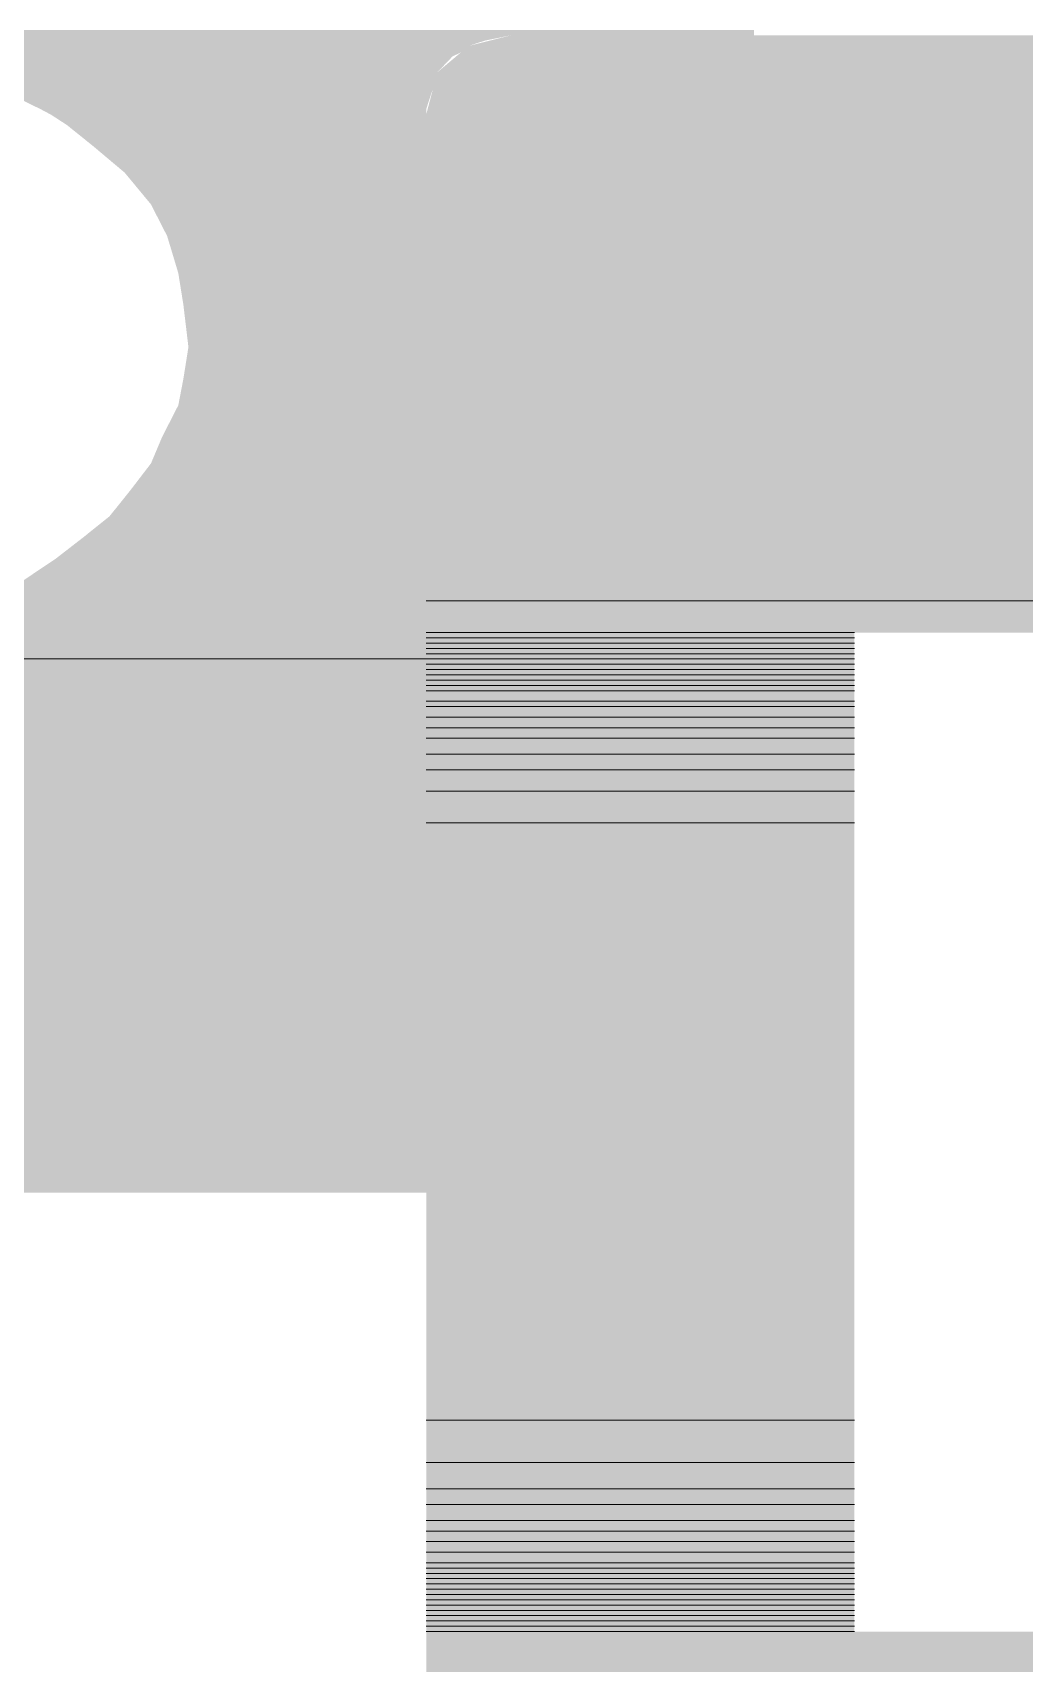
# Model space of a CAD drawing. Header units: inches. Extents: x 0.9 to 46, y 0.8 to 32.4.
# Drawn here: x 42.752 to 43.064, y 24.523 to 25.037 of the extents above; entities that cross this region are included whole.
import ezdxf

# ---------------------------------------------------------------- set-up
doc = ezdxf.new("R2010")
doc.units = ezdxf.units.IN
doc.header["$MEASUREMENT"] = 0
doc.layers.add('PDF_Geometry', color=7, linetype='Continuous')
doc.layers.add('PDF_Solid Fills', color=7, linetype='Continuous')

msp = doc.modelspace()

# ---------------------------------------------------------------- linework, layer by layer
at = {"layer": 'PDF_Geometry', "lineweight": 20}
for points in [[(42.87584, 24.85789), (43.3425, 24.85789)], [(42.87584, 24.85789), (43.34422, 24.85789), (43.34262, 24.85789)], [(42.87584, 24.85789), (43.15417, 24.85789)], [(42.87584, 24.85789), (43.15597, 24.85789), (43.15406, 24.85789)], [(42.87584, 24.85789), (43.14417, 24.85789)], [(42.87584, 24.85789), (43.15406, 24.85789), (43.14417, 24.85789)], [(42.87584, 24.84788), (43.01084, 24.84788)], [(42.87584, 24.84788), (43.01084, 24.84788)], [(42.87584, 24.84788), (43.01084, 24.84788)], [(42.87584, 24.84788), (43.01084, 24.84788)], [(42.87584, 24.84788), (43.01084, 24.84788)], [(42.87584, 24.84788), (43.01084, 24.84788)], [(42.87584, 24.84788), (43.01084, 24.84788)], [(42.87584, 24.84788), (43.01084, 24.84788)], [(42.87584, 24.84788), (43.01084, 24.84788)], [(42.87584, 24.84788), (43.01084, 24.84788)], [(42.87584, 24.84788), (43.01084, 24.84788)], [(42.87584, 24.84788), (43.01084, 24.84788)], [(42.87584, 24.84788), (43.01084, 24.84788)], [(42.87584, 24.84788), (43.01084, 24.84788)], [(42.87584, 24.84788), (43.01084, 24.84788)], [(42.87584, 24.84788), (43.01084, 24.84788)], [(42.87584, 24.84788), (43.01084, 24.84788)], [(42.87584, 24.84788), (43.01084, 24.84788)], [(42.87584, 24.84788), (43.01084, 24.84788)], [(42.87584, 24.84788), (43.01084, 24.84788)], [(42.87584, 24.84788), (43.01084, 24.84788)], [(42.87584, 24.84788), (43.01084, 24.84788)], [(42.87584, 24.84788), (43.01084, 24.84788)], [(42.87584, 24.84788), (43.01084, 24.84788)], [(42.87584, 24.84622), (43.01084, 24.84622)], [(42.87584, 24.84622), (43.01084, 24.84622)], [(42.87584, 24.84622), (43.01084, 24.84622)], [(42.87584, 24.84622), (43.01084, 24.84622)], [(42.87584, 24.84622), (43.01084, 24.84622)], [(42.87584, 24.84622), (43.01084, 24.84622)], [(42.87584, 24.84622), (43.01084, 24.84622)], [(42.87584, 24.84622), (43.01084, 24.84622)], [(42.87584, 24.84622), (43.01084, 24.84622)], [(42.87584, 24.84622), (43.01084, 24.84622)], [(42.87584, 24.84622), (43.01084, 24.84622)], [(42.87584, 24.84622), (43.01084, 24.84622)], [(42.87584, 24.84622), (43.01084, 24.84622)], [(42.87584, 24.84622), (43.01084, 24.84622)], [(42.87584, 24.84622), (43.01084, 24.84622)], [(42.87584, 24.84622), (43.01084, 24.84622)], [(42.87584, 24.84622), (43.01084, 24.84622)], [(42.87584, 24.84622), (43.01084, 24.84622)], [(42.87584, 24.84622), (43.01084, 24.84622)], [(42.87584, 24.84622), (43.01084, 24.84622)], [(42.87584, 24.84622), (43.01084, 24.84622)], [(42.87584, 24.84622), (43.01084, 24.84622)], [(42.87584, 24.84622), (43.01084, 24.84622)], [(42.87584, 24.84622), (43.01084, 24.84622)], [(42.87584, 24.84456), (43.01084, 24.84456)], [(42.87584, 24.84456), (43.01084, 24.84456)], [(42.87584, 24.84456), (43.01084, 24.84456)], [(42.87584, 24.84456), (43.01084, 24.84456)], [(42.87584, 24.84456), (43.01084, 24.84456)], [(42.87584, 24.84456), (43.01084, 24.84456)], [(42.87584, 24.84456), (43.01084, 24.84456)], [(42.87584, 24.84456), (43.01084, 24.84456)], [(42.87584, 24.84456), (43.01084, 24.84456)], [(42.87584, 24.84456), (43.01084, 24.84456)], [(42.87584, 24.84456), (43.01084, 24.84456)], [(42.87584, 24.84456), (43.01084, 24.84456)], [(42.87584, 24.84456), (43.01084, 24.84456)], [(42.87584, 24.84456), (43.01084, 24.84456)], [(42.87584, 24.84287), (43.01084, 24.84287)], [(42.87584, 24.84287), (43.01084, 24.84287)], [(42.87584, 24.84287), (43.01084, 24.84287)], [(42.87584, 24.84287), (43.01084, 24.84287)], [(42.87584, 24.84287), (43.01084, 24.84287)], [(42.87584, 24.84287), (43.01084, 24.84287)], [(42.87584, 24.84287), (43.01084, 24.84287)], [(42.87584, 24.84287), (43.01084, 24.84287)], [(42.87584, 24.84287), (43.01084, 24.84287)], [(42.87584, 24.84287), (43.01084, 24.84287)], [(42.87584, 24.84287), (43.01084, 24.84287)], [(42.87584, 24.84287), (43.01084, 24.84287)], [(42.66431, 24.83955), (42.6541, 24.83955), (42.87584, 24.83955)], [(42.6742, 24.83955), (42.66431, 24.83955), (42.87584, 24.83955)], [(42.66431, 24.83955), (42.87597, 24.83955)], [(42.6742, 24.83955), (42.87586, 24.83955)], [(42.87584, 24.84121), (43.01084, 24.84121)], [(42.87584, 24.84121), (43.01084, 24.84121)], [(42.87584, 24.84121), (43.01084, 24.84121)], [(42.87584, 24.84121), (43.01084, 24.84121)], [(42.87584, 24.84121), (43.01084, 24.84121)], [(42.87584, 24.84121), (43.01084, 24.84121)], [(42.87584, 24.84121), (43.01084, 24.84121)], [(42.87584, 24.84121), (43.01084, 24.84121)], [(42.87584, 24.83955), (43.01084, 24.83955)], [(42.87584, 24.83955), (43.01084, 24.83955)], [(42.87584, 24.83789), (43.01084, 24.83789)], [(42.87584, 24.83789), (43.01084, 24.83789)], [(42.87584, 24.83789), (43.01084, 24.83789)], [(42.87584, 24.83789), (43.01084, 24.83789)], [(42.87584, 24.8362), (43.01084, 24.8362)], [(42.87584, 24.8362), (43.01084, 24.8362)], [(42.87584, 24.83454), (43.01084, 24.83454)], [(42.87584, 24.83454), (43.01084, 24.83454)], [(42.87584, 24.83288), (43.01084, 24.83288)], [(42.87584, 24.83288), (43.01084, 24.83288)], [(42.87584, 24.83122), (43.01084, 24.83122)], [(42.87584, 24.83122), (43.01084, 24.83122)], [(42.87584, 24.82953), (43.01084, 24.82953)], [(42.87584, 24.82953), (43.01084, 24.82953)], [(42.87584, 24.82621), (43.01084, 24.82621)], [(42.87584, 24.82621), (43.01084, 24.82621)], [(42.87584, 24.82455), (43.01084, 24.82455)], [(42.87584, 24.82455), (43.01084, 24.82455)], [(42.87584, 24.8212), (43.01084, 24.8212)], [(42.87584, 24.8212), (43.01084, 24.8212)], [(42.87584, 24.81788), (43.01084, 24.81788)], [(42.87584, 24.81788), (43.01084, 24.81788)], [(42.87584, 24.81453), (43.01084, 24.81453)], [(42.87584, 24.81453), (43.01084, 24.81453)], [(42.87584, 24.80956), (43.01084, 24.80956)], [(42.87584, 24.80956), (43.01084, 24.80956)], [(42.87584, 24.80455), (43.01084, 24.80455)], [(42.87584, 24.80455), (43.01084, 24.80455)], [(42.87584, 24.79788), (43.01084, 24.79788)], [(42.87584, 24.79788), (43.01084, 24.79788)], [(42.87584, 24.78789), (43.01084, 24.78789)], [(42.87584, 24.78789), (43.01084, 24.78789)], [(42.87584, 24.59955), (43.01084, 24.59955)], [(42.87584, 24.59955), (43.01084, 24.59955)], [(42.87584, 24.58622), (43.01084, 24.58622)], [(42.87584, 24.58622), (43.01084, 24.58622)], [(42.87584, 24.57789), (43.01084, 24.57789)], [(42.87584, 24.57789), (43.01084, 24.57789)], [(42.87584, 24.57288), (43.01084, 24.57288)], [(42.87584, 24.57288), (43.01084, 24.57288)], [(42.87584, 24.56787), (43.01084, 24.56787)], [(42.87584, 24.56787), (43.01084, 24.56787)], [(42.87584, 24.56455), (43.01084, 24.56455)], [(42.87584, 24.56455), (43.01084, 24.56455)], [(42.87584, 24.56123), (43.01084, 24.56123)], [(42.87584, 24.56123), (43.01084, 24.56123)], [(42.87584, 24.55788), (43.01084, 24.55788)], [(42.87584, 24.55788), (43.01084, 24.55788)], [(42.87584, 24.55457), (43.01084, 24.55457)], [(42.87584, 24.55457), (43.01084, 24.55457)], [(42.87584, 24.55288), (43.01084, 24.55288)], [(42.87584, 24.55288), (43.01084, 24.55288)], [(42.87584, 24.55122), (43.01084, 24.55122)], [(42.87584, 24.55122), (43.01084, 24.55122)], [(42.87584, 24.54956), (43.01084, 24.54956)], [(42.87584, 24.54956), (43.01084, 24.54956)], [(42.87584, 24.5479), (43.01084, 24.5479)], [(42.87584, 24.5479), (43.01084, 24.5479)], [(42.87584, 24.54621), (43.01084, 24.54621)], [(42.87584, 24.54621), (43.01084, 24.54621)], [(42.87584, 24.54455), (43.01084, 24.54455)], [(42.87584, 24.54455), (43.01084, 24.54455)], [(42.87584, 24.54289), (43.01084, 24.54289)], [(42.87584, 24.54289), (43.01084, 24.54289)], [(42.87584, 24.54289), (43.01084, 24.54289)], [(42.87584, 24.54289), (43.01084, 24.54289)], [(42.87584, 24.54123), (43.01084, 24.54123)], [(42.87584, 24.54123), (43.01084, 24.54123)], [(42.87584, 24.53954), (43.01084, 24.53954)], [(42.87584, 24.53954), (43.01084, 24.53954)], [(42.87584, 24.53954), (43.01084, 24.53954)], [(42.87584, 24.53954), (43.01084, 24.53954)], [(42.87584, 24.53954), (43.01084, 24.53954)], [(42.87584, 24.53954), (43.01084, 24.53954)], [(42.87584, 24.53954), (43.01084, 24.53954)], [(42.87584, 24.53954), (43.01084, 24.53954)], [(42.87584, 24.53954), (43.01084, 24.53954)], [(42.87584, 24.53954), (43.01084, 24.53954)], [(42.87584, 24.53788), (43.01084, 24.53788)], [(42.87584, 24.53788), (43.01084, 24.53788)], [(42.87584, 24.53788), (43.01084, 24.53788)], [(42.87584, 24.53788), (43.01084, 24.53788)], [(42.87584, 24.53788), (43.01084, 24.53788)], [(42.87584, 24.53788), (43.01084, 24.53788)], [(42.87584, 24.53788), (43.01084, 24.53788)], [(42.87584, 24.53788), (43.01084, 24.53788)], [(42.87584, 24.53788), (43.01084, 24.53788)], [(42.87584, 24.53788), (43.01084, 24.53788)], [(42.87584, 24.53788), (43.01084, 24.53788)], [(42.87584, 24.53788), (43.01084, 24.53788)], [(42.87584, 24.53622), (43.01084, 24.53622)], [(42.87584, 24.53622), (43.01084, 24.53622)], [(42.87584, 24.53622), (43.01084, 24.53622)], [(42.87584, 24.53622), (43.01084, 24.53622)], [(42.87584, 24.53622), (43.01084, 24.53622)], [(42.87584, 24.53622), (43.01084, 24.53622)], [(42.87584, 24.53622), (43.01084, 24.53622)], [(42.87584, 24.53622), (43.01084, 24.53622)], [(42.87584, 24.53622), (43.01084, 24.53622)], [(42.87584, 24.53622), (43.01084, 24.53622)], [(42.87584, 24.53622), (43.01084, 24.53622)], [(42.87584, 24.53622), (43.01084, 24.53622)], [(42.87584, 24.53622), (43.01084, 24.53622)], [(42.87584, 24.53622), (43.01084, 24.53622)], [(42.87584, 24.53622), (43.01084, 24.53622)], [(42.87584, 24.53622), (43.01084, 24.53622)], [(42.87584, 24.53622), (43.01084, 24.53622)], [(42.87584, 24.53622), (43.01084, 24.53622)], [(42.87584, 24.53456), (43.01084, 24.53456)], [(42.87584, 24.53456), (43.01084, 24.53456)], [(42.87584, 24.53456), (43.01084, 24.53456)], [(42.87584, 24.53456), (43.01084, 24.53456)], [(42.87584, 24.53456), (43.01084, 24.53456)], [(42.87584, 24.53456), (43.01084, 24.53456)], [(42.87584, 24.53456), (43.01084, 24.53456)], [(42.87584, 24.53456), (43.01084, 24.53456)], [(42.87584, 24.53456), (43.01084, 24.53456)], [(42.87584, 24.53456), (43.01084, 24.53456)], [(42.87584, 24.53456), (43.01084, 24.53456)], [(42.87584, 24.53456), (43.01084, 24.53456)], [(42.87584, 24.53456), (43.01084, 24.53456)], [(42.87584, 24.53456), (43.01084, 24.53456)], [(42.87584, 24.53456), (43.01084, 24.53456)], [(42.87584, 24.53456), (43.01084, 24.53456)], [(42.87584, 24.53456), (43.01084, 24.53456)], [(42.87584, 24.53456), (43.01084, 24.53456)], [(42.87584, 24.53456), (43.01084, 24.53456)], [(42.87584, 24.53456), (43.01084, 24.53456)], [(42.87584, 24.53456), (43.01084, 24.53456)], [(42.87584, 24.53456), (43.01084, 24.53456)], [(42.87584, 24.53456), (43.01084, 24.53456)], [(42.87584, 24.53456), (43.01084, 24.53456)], [(42.87584, 24.53456), (43.01084, 24.53456)], [(42.87584, 24.53456), (43.01084, 24.53456)], [(42.87584, 24.53456), (43.01084, 24.53456)], [(42.87584, 24.53456), (43.01084, 24.53456)], [(42.87584, 24.53456), (43.01084, 24.53456)], [(42.87584, 24.53456), (43.01084, 24.53456)], [(42.87584, 24.53456), (43.01084, 24.53456)], [(42.87584, 24.53456), (43.01084, 24.53456)], [(42.87584, 24.53456), (43.01084, 24.53456)], [(42.87584, 24.53456), (43.01084, 24.53456)], [(42.87584, 24.53456), (43.01084, 24.53456)], [(42.87584, 24.53456), (43.01084, 24.53456)], [(42.87584, 24.53287), (43.01084, 24.53287)], [(42.87584, 24.53287), (43.01084, 24.53287)], [(42.87584, 24.53287), (43.01084, 24.53287)], [(42.87584, 24.53287), (43.01084, 24.53287)]]:
    msp.add_lwpolyline(points, close=True, dxfattribs=at)
at = {"layer": 'PDF_Solid Fills', "color": 251, "lineweight": 20, "true_color": 0x4d4d4d, "transparency": 33554559}
for points in [[(42.6809, 25.03787), (42.68249, 25.03621), (42.97922, 25.03621)], [(42.6809, 25.03787), (42.97922, 25.03787), (42.97922, 25.03621)], [(42.68249, 25.03621), (42.69079, 25.03452), (42.89435, 25.03452)], [(42.68249, 25.03621), (42.90264, 25.03621), (42.89435, 25.03452)], [(42.69079, 25.03452), (42.6959, 25.03286), (42.88924, 25.03286)], [(42.69079, 25.03452), (42.89435, 25.03452), (42.88924, 25.03286)], [(42.6959, 25.03286), (42.70259, 25.03121), (42.88765, 25.03121)], [(42.6959, 25.03286), (42.88924, 25.03286), (42.88765, 25.03121)], [(42.70259, 25.03121), (42.71248, 25.02955), (42.88414, 25.02955)], [(42.70259, 25.03121), (42.88765, 25.03121), (42.88414, 25.02955)], [(42.71248, 25.02955), (42.72269, 25.0262), (42.88095, 25.0262)], [(42.71248, 25.02955), (42.88414, 25.02955), (42.88095, 25.0262)], [(42.72269, 25.0262), (42.72748, 25.02454), (42.87935, 25.02454)], [(42.72269, 25.0262), (42.88095, 25.0262), (42.87935, 25.02454)], [(42.72748, 25.02454), (42.73418, 25.02288), (42.87935, 25.02288)], [(42.72748, 25.02454), (42.87935, 25.02454), (42.87935, 25.02288)], [(42.73418, 25.02288), (42.74407, 25.01787), (42.87744, 25.01787)], [(42.73418, 25.02288), (42.87935, 25.02288), (42.87744, 25.01787)], [(42.74407, 25.01787), (42.75428, 25.01289), (42.87584, 25.01289)], [(42.74407, 25.01787), (42.87744, 25.01787), (42.87584, 25.01289)], [(42.75428, 25.01289), (42.75747, 25.0112), (42.87584, 25.0112)], [(42.75428, 25.01289), (42.87584, 25.01289), (42.87584, 25.0112)], [(42.75747, 25.0112), (42.76258, 25.00788), (42.87584, 25.00788)], [(42.75747, 25.0112), (42.87584, 25.0112), (42.87584, 25.00788)], [(42.76258, 25.00788), (42.77087, 25.00121), (42.87584, 25.00121)], [(42.76258, 25.00788), (42.87584, 25.00788), (42.87584, 25.00121)], [(42.77087, 25.00121), (42.78076, 24.99289), (42.87584, 24.99289)], [(42.77087, 25.00121), (42.87584, 25.00121), (42.87584, 24.99289)], [(42.78076, 24.99289), (42.78906, 24.98287), (42.87584, 24.98287)], [(42.78076, 24.99289), (42.87584, 24.99289), (42.87584, 24.98287)], [(42.78906, 24.98287), (42.79416, 24.97288), (42.87584, 24.97288)], [(42.78906, 24.98287), (42.87584, 24.98287), (42.87584, 24.97288)], [(42.79416, 24.97288), (42.79767, 24.9612), (42.87584, 24.9612)], [(42.79416, 24.97288), (42.87584, 24.97288), (42.87584, 24.9612)], [(42.79767, 24.9612), (42.79927, 24.95122), (42.87584, 24.95122)], [(42.79767, 24.9612), (42.87584, 24.9612), (42.87584, 24.95122)], [(42.79927, 24.95122), (42.80086, 24.93788), (42.87584, 24.93788)], [(42.79927, 24.95122), (42.87584, 24.95122), (42.87584, 24.93788)], [(42.80086, 24.93788), (42.79927, 24.92786), (42.87584, 24.92786)], [(42.80086, 24.93788), (42.87584, 24.93788), (42.87584, 24.92786)], [(42.79927, 24.92786), (42.79767, 24.91954), (42.87584, 24.91954)], [(42.79927, 24.92786), (42.87584, 24.92786), (42.87584, 24.91954)], [(42.79767, 24.91954), (42.79257, 24.90955), (42.87584, 24.90955)], [(42.79767, 24.91954), (42.87584, 24.91954), (42.87584, 24.90955)], [(42.79257, 24.90955), (42.78906, 24.90122), (42.87584, 24.90122)], [(42.79257, 24.90955), (42.87584, 24.90955), (42.87584, 24.90122)], [(42.78906, 24.90122), (42.78268, 24.89289), (42.87584, 24.89289)], [(42.78906, 24.90122), (42.87584, 24.90122), (42.87584, 24.89289)], [(42.78268, 24.89289), (42.77598, 24.88453), (42.87584, 24.88453)], [(42.78268, 24.89289), (42.87584, 24.89289), (42.87584, 24.88453)], [(42.77598, 24.88453), (42.76768, 24.87787), (42.87584, 24.87787)], [(42.77598, 24.88453), (42.87584, 24.88453), (42.87584, 24.87787)], [(42.76768, 24.87787), (42.75907, 24.8712), (42.87584, 24.8712)], [(42.76768, 24.87787), (42.87584, 24.87787), (42.87584, 24.8712)], [(42.75907, 24.8712), (42.74918, 24.86456), (42.87584, 24.86456)], [(42.75907, 24.8712), (42.87584, 24.8712), (42.87584, 24.86456)], [(42.74918, 24.86456), (42.73929, 24.85789), (42.87584, 24.85789)], [(42.74918, 24.86456), (42.87584, 24.86456), (42.87584, 24.85789)], [(42.73929, 24.85789), (42.72748, 24.85288), (42.87584, 24.85288)], [(42.73929, 24.85789), (42.87584, 24.85789), (42.87584, 24.85288)], [(42.72748, 24.85288), (42.71919, 24.84953), (42.87584, 24.84953)], [(42.72748, 24.85288), (42.87584, 24.85288), (42.87584, 24.84953)], [(42.71919, 24.84953), (42.70929, 24.84622), (42.87584, 24.84622)], [(42.71919, 24.84953), (42.87584, 24.84953), (42.87584, 24.84622)], [(42.69749, 24.84287), (42.6876, 24.84121), (42.87584, 24.84121)], [(42.70929, 24.84622), (42.69749, 24.84287), (42.87584, 24.84287)], [(42.69749, 24.84287), (42.87584, 24.84287), (42.87584, 24.84121)], [(42.70929, 24.84622), (42.87584, 24.84622), (42.87584, 24.84287)], [(42.29771, 24.83955), (42.29771, 24.69789), (42.87584, 24.69789)], [(42.29771, 24.83955), (42.87584, 24.83955), (42.87584, 24.69789)], [(42.6876, 24.84121), (42.6742, 24.83955), (42.87584, 24.83955)], [(42.6876, 24.84121), (42.87584, 24.84121), (42.87584, 24.83955)], [(42.29771, 24.69789), (42.3009, 24.68455), (42.87584, 24.68455)], [(42.29771, 24.69789), (42.87584, 24.69789), (42.87584, 24.68455)], [(42.3009, 24.68455), (42.31079, 24.67456), (42.87584, 24.67456)], [(42.3009, 24.68455), (42.87584, 24.68455), (42.87584, 24.67456)], [(42.31079, 24.67456), (42.32419, 24.67121), (42.87584, 24.67121)], [(42.31079, 24.67456), (42.87584, 24.67456), (42.87584, 24.67121)]]:
    msp.add_solid(points, dxfattribs=at)
at = {"layer": 'PDF_Solid Fills', "color": 9, "lineweight": 20, "true_color": 0xc0c0c0, "transparency": 33554559}
for points in [[(42.88924, 25.03286), (42.87935, 25.02454), (43.55416, 25.02454)], [(42.90264, 25.03621), (42.88924, 25.03286), (43.54427, 25.03286)], [(42.88924, 25.03286), (43.54427, 25.03286), (43.55416, 25.02454)], [(42.90264, 25.03621), (43.53087, 25.03621), (43.54427, 25.03286)], [(42.87935, 25.02454), (42.87584, 25.0112), (43.55767, 25.0112)], [(42.87935, 25.02454), (43.55416, 25.02454), (43.55767, 25.0112)], [(42.87584, 25.0112), (42.87584, 24.85789), (43.55767, 24.85789)], [(42.87584, 25.0112), (43.55767, 25.0112), (43.55767, 24.85789)], [(42.87584, 24.85789), (42.87584, 24.8562), (43.13268, 24.8562)], [(42.87584, 24.85789), (43.14417, 24.85789), (43.13268, 24.8562)], [(42.87584, 24.8562), (42.87584, 24.85288), (43.12247, 24.85288)], [(42.87584, 24.8562), (43.13268, 24.8562), (43.12247, 24.85288)], [(42.87584, 24.85288), (42.87584, 24.84953), (43.11258, 24.84953)], [(42.87584, 24.85288), (43.12247, 24.85288), (43.11258, 24.84953)], [(42.87584, 24.84953), (42.87584, 24.84788), (43.10907, 24.84788)], [(42.87584, 24.84953), (43.11258, 24.84953), (43.10907, 24.84788)], [(42.87584, 24.84788), (42.87584, 24.84622), (43.0108, 24.84622)], [(42.87584, 24.84788), (43.0108, 24.84788), (43.0108, 24.84622)], [(42.87584, 24.84622), (42.87584, 24.84456), (43.0108, 24.84456)], [(42.87584, 24.84622), (43.0108, 24.84622), (43.0108, 24.84456)], [(42.87584, 24.84456), (42.87584, 24.84287), (43.0108, 24.84287)], [(42.87584, 24.84456), (43.0108, 24.84456), (43.0108, 24.84287)], [(42.87584, 24.84287), (42.87584, 24.84121), (43.0108, 24.84121)], [(42.87584, 24.84287), (43.0108, 24.84287), (43.0108, 24.84121)], [(42.87584, 24.84121), (42.87584, 24.83955), (43.0108, 24.83955)], [(42.87584, 24.84121), (43.0108, 24.84121), (43.0108, 24.83955)], [(42.87584, 24.83955), (42.87584, 24.83789), (43.0108, 24.83789)], [(42.87584, 24.83955), (43.0108, 24.83955), (43.0108, 24.83789)], [(42.87584, 24.83789), (42.87584, 24.8362), (43.0108, 24.8362)], [(42.87584, 24.83789), (43.0108, 24.83789), (43.0108, 24.8362)], [(42.87584, 24.8362), (42.87584, 24.83454), (43.0108, 24.83454)], [(42.87584, 24.8362), (43.0108, 24.8362), (43.0108, 24.83454)], [(42.87584, 24.83454), (42.87584, 24.83288), (43.0108, 24.83288)], [(42.87584, 24.83454), (43.0108, 24.83454), (43.0108, 24.83288)], [(42.87584, 24.83288), (42.87584, 24.83122), (43.0108, 24.83122)], [(42.87584, 24.83288), (43.0108, 24.83288), (43.0108, 24.83122)], [(42.87584, 24.83122), (42.87584, 24.82953), (43.0108, 24.82953)], [(42.87584, 24.83122), (43.0108, 24.83122), (43.0108, 24.82953)], [(42.87584, 24.82953), (42.87584, 24.82787), (43.0108, 24.82787)], [(42.87584, 24.82953), (43.0108, 24.82953), (43.0108, 24.82787)], [(42.87584, 24.82787), (42.87584, 24.82621), (43.0108, 24.82621)], [(42.87584, 24.82787), (43.0108, 24.82787), (43.0108, 24.82621)], [(42.87584, 24.82621), (42.87584, 24.82455), (43.0108, 24.82455)], [(42.87584, 24.82621), (43.0108, 24.82621), (43.0108, 24.82455)], [(42.87584, 24.82455), (42.87584, 24.82286), (43.0108, 24.82286)], [(42.87584, 24.82455), (43.0108, 24.82455), (43.0108, 24.82286)], [(42.87584, 24.82286), (42.87584, 24.8212), (43.0108, 24.8212)], [(42.87584, 24.82286), (43.0108, 24.82286), (43.0108, 24.8212)], [(42.87584, 24.8212), (42.87584, 24.81954), (43.0108, 24.81954)], [(42.87584, 24.8212), (43.0108, 24.8212), (43.0108, 24.81954)], [(42.87584, 24.81954), (42.87584, 24.81788), (43.0108, 24.81788)], [(42.87584, 24.81954), (43.0108, 24.81954), (43.0108, 24.81788)], [(42.87584, 24.81788), (42.87584, 24.81619), (43.0108, 24.81619)], [(42.87584, 24.81788), (43.0108, 24.81788), (43.0108, 24.81619)], [(42.87584, 24.81619), (42.87584, 24.81453), (43.0108, 24.81453)], [(42.87584, 24.81619), (43.0108, 24.81619), (43.0108, 24.81453)], [(42.87584, 24.81453), (42.87584, 24.81287), (43.0108, 24.81287)], [(42.87584, 24.81453), (43.0108, 24.81453), (43.0108, 24.81287)], [(42.87584, 24.81287), (42.87584, 24.81122), (43.0108, 24.81122)], [(42.87584, 24.81287), (43.0108, 24.81287), (43.0108, 24.81122)], [(42.87584, 24.81122), (42.87584, 24.80956), (43.0108, 24.80956)], [(42.87584, 24.81122), (43.0108, 24.81122), (43.0108, 24.80956)], [(42.87584, 24.80956), (42.87584, 24.8079), (43.0108, 24.8079)], [(42.87584, 24.80956), (43.0108, 24.80956), (43.0108, 24.8079)], [(42.87584, 24.8079), (42.87584, 24.80621), (43.0108, 24.80621)], [(42.87584, 24.8079), (43.0108, 24.8079), (43.0108, 24.80621)], [(42.87584, 24.80621), (42.87584, 24.80455), (43.0108, 24.80455)], [(42.87584, 24.80621), (43.0108, 24.80621), (43.0108, 24.80455)], [(42.87584, 24.80455), (42.87584, 24.80289), (43.0108, 24.80289)], [(42.87584, 24.80455), (43.0108, 24.80455), (43.0108, 24.80289)], [(42.87584, 24.80289), (42.87584, 24.80123), (43.0108, 24.80123)], [(42.87584, 24.80289), (43.0108, 24.80289), (43.0108, 24.80123)], [(42.87584, 24.80123), (42.87584, 24.79954), (43.0108, 24.79954)], [(42.87584, 24.80123), (43.0108, 24.80123), (43.0108, 24.79954)], [(42.87584, 24.79954), (42.87584, 24.79788), (43.0108, 24.79788)], [(42.87584, 24.79954), (43.0108, 24.79954), (43.0108, 24.79788)], [(42.87584, 24.79788), (42.87584, 24.79622), (43.0108, 24.79622)], [(42.87584, 24.79788), (43.0108, 24.79788), (43.0108, 24.79622)], [(42.87584, 24.79622), (42.87584, 24.79456), (43.0108, 24.79456)], [(42.87584, 24.79622), (43.0108, 24.79622), (43.0108, 24.79456)], [(42.87584, 24.79456), (42.87584, 24.79287), (43.0108, 24.79287)], [(42.87584, 24.79456), (43.0108, 24.79456), (43.0108, 24.79287)], [(42.87584, 24.79287), (42.87584, 24.79121), (43.0108, 24.79121)], [(42.87584, 24.79287), (43.0108, 24.79287), (43.0108, 24.79121)], [(42.87584, 24.79121), (42.87584, 24.78955), (43.0108, 24.78955)], [(42.87584, 24.79121), (43.0108, 24.79121), (43.0108, 24.78955)], [(42.87584, 24.78955), (42.87584, 24.78789), (43.0108, 24.78789)], [(42.87584, 24.78955), (43.0108, 24.78955), (43.0108, 24.78789)], [(42.87584, 24.78789), (42.87584, 24.7862), (43.0108, 24.7862)], [(42.87584, 24.78789), (43.0108, 24.78789), (43.0108, 24.7862)], [(42.87584, 24.7862), (42.87584, 24.78454), (43.0108, 24.78454)], [(42.87584, 24.7862), (43.0108, 24.7862), (43.0108, 24.78454)], [(42.87584, 24.78454), (42.87584, 24.78288), (43.0108, 24.78288)], [(42.87584, 24.78454), (43.0108, 24.78454), (43.0108, 24.78288)], [(42.87584, 24.78288), (42.87584, 24.78122), (43.0108, 24.78122)], [(42.87584, 24.78288), (43.0108, 24.78288), (43.0108, 24.78122)], [(42.87584, 24.78122), (42.87584, 24.77957), (43.0108, 24.77957)], [(42.87584, 24.78122), (43.0108, 24.78122), (43.0108, 24.77957)], [(42.87584, 24.77957), (42.87584, 24.77787), (43.0108, 24.77787)], [(42.87584, 24.77957), (43.0108, 24.77957), (43.0108, 24.77787)], [(42.87584, 24.77787), (42.87584, 24.77622), (43.0108, 24.77622)], [(42.87584, 24.77787), (43.0108, 24.77787), (43.0108, 24.77622)], [(42.87584, 24.77622), (42.87584, 24.77456), (43.0108, 24.77456)], [(42.87584, 24.77622), (43.0108, 24.77622), (43.0108, 24.77456)], [(42.87584, 24.77456), (42.87584, 24.7729), (43.0108, 24.7729)], [(42.87584, 24.77456), (43.0108, 24.77456), (43.0108, 24.7729)], [(42.87584, 24.7729), (42.87584, 24.77121), (43.0108, 24.77121)], [(42.87584, 24.7729), (43.0108, 24.7729), (43.0108, 24.77121)], [(42.87584, 24.77121), (42.87584, 24.76955), (43.0108, 24.76955)], [(42.87584, 24.77121), (43.0108, 24.77121), (43.0108, 24.76955)], [(42.87584, 24.76955), (42.87584, 24.76789), (43.0108, 24.76789)], [(42.87584, 24.76955), (43.0108, 24.76955), (43.0108, 24.76789)], [(42.87584, 24.76789), (42.87584, 24.76623), (43.0108, 24.76623)], [(42.87584, 24.76789), (43.0108, 24.76789), (43.0108, 24.76623)], [(42.87584, 24.76623), (42.87584, 24.76454), (43.0108, 24.76454)], [(42.87584, 24.76623), (43.0108, 24.76623), (43.0108, 24.76454)], [(42.87584, 24.76454), (42.87584, 24.76288), (43.0108, 24.76288)], [(42.87584, 24.76454), (43.0108, 24.76454), (43.0108, 24.76288)], [(42.87584, 24.76288), (42.87584, 24.76122), (43.0108, 24.76122)], [(42.87584, 24.76288), (43.0108, 24.76288), (43.0108, 24.76122)], [(42.87584, 24.76122), (42.87584, 24.75956), (43.0108, 24.75956)], [(42.87584, 24.76122), (43.0108, 24.76122), (43.0108, 24.75956)], [(42.87584, 24.75956), (42.87584, 24.75787), (43.0108, 24.75787)], [(42.87584, 24.75956), (43.0108, 24.75956), (43.0108, 24.75787)], [(42.87584, 24.75787), (42.87584, 24.75621), (43.0108, 24.75621)], [(42.87584, 24.75787), (43.0108, 24.75787), (43.0108, 24.75621)], [(42.87584, 24.75621), (42.87584, 24.75455), (43.0108, 24.75455)], [(42.87584, 24.75621), (43.0108, 24.75621), (43.0108, 24.75455)], [(42.87584, 24.75455), (42.87584, 24.75289), (43.0108, 24.75289)], [(42.87584, 24.75455), (43.0108, 24.75455), (43.0108, 24.75289)], [(42.87584, 24.75289), (42.87584, 24.7512), (43.0108, 24.7512)], [(42.87584, 24.75289), (43.0108, 24.75289), (43.0108, 24.7512)], [(42.87584, 24.7512), (42.87584, 24.74954), (43.0108, 24.74954)], [(42.87584, 24.7512), (43.0108, 24.7512), (43.0108, 24.74954)], [(42.87584, 24.74954), (42.87584, 24.74788), (43.0108, 24.74788)], [(42.87584, 24.74954), (43.0108, 24.74954), (43.0108, 24.74788)], [(42.87584, 24.74788), (42.87584, 24.74622), (43.0108, 24.74622)], [(42.87584, 24.74788), (43.0108, 24.74788), (43.0108, 24.74622)], [(42.87584, 24.74622), (42.87584, 24.74453), (43.0108, 24.74453)], [(42.87584, 24.74622), (43.0108, 24.74622), (43.0108, 24.74453)], [(42.87584, 24.74453), (42.87584, 24.74287), (43.0108, 24.74287)], [(42.87584, 24.74453), (43.0108, 24.74453), (43.0108, 24.74287)], [(42.87584, 24.74287), (42.87584, 24.74121), (43.0108, 24.74121)], [(42.87584, 24.74287), (43.0108, 24.74287), (43.0108, 24.74121)], [(42.87584, 24.74121), (42.87584, 24.73956), (43.0108, 24.73956)], [(42.87584, 24.74121), (43.0108, 24.74121), (43.0108, 24.73956)], [(42.87584, 24.73956), (42.87584, 24.73786), (43.0108, 24.73786)], [(42.87584, 24.73956), (43.0108, 24.73956), (43.0108, 24.73786)], [(42.87584, 24.73786), (42.87584, 24.73455), (43.0108, 24.73455)], [(42.87584, 24.73786), (43.0108, 24.73786), (43.0108, 24.73455)], [(42.87584, 24.73455), (42.87584, 24.73123), (43.0108, 24.73123)], [(42.87584, 24.73455), (43.0108, 24.73455), (43.0108, 24.73123)], [(42.87584, 24.73123), (42.87584, 24.72788), (43.0108, 24.72788)], [(42.87584, 24.73123), (43.0108, 24.73123), (43.0108, 24.72788)], [(42.87584, 24.72788), (42.87584, 24.72287), (43.0108, 24.72287)], [(42.87584, 24.72788), (43.0108, 24.72788), (43.0108, 24.72287)], [(42.87584, 24.72287), (42.87584, 24.71955), (43.0108, 24.71955)], [(42.87584, 24.72287), (43.0108, 24.72287), (43.0108, 24.71955)], [(42.87584, 24.71955), (42.87584, 24.7162), (43.0108, 24.7162)], [(42.87584, 24.71955), (43.0108, 24.71955), (43.0108, 24.7162)], [(42.87584, 24.7162), (42.87584, 24.71288), (43.0108, 24.71288)], [(42.87584, 24.7162), (43.0108, 24.7162), (43.0108, 24.71288)], [(42.87584, 24.71288), (42.87584, 24.70953), (43.0108, 24.70953)], [(42.87584, 24.71288), (43.0108, 24.71288), (43.0108, 24.70953)], [(42.87584, 24.70953), (42.87584, 24.70456), (43.0108, 24.70456)], [(42.87584, 24.70953), (43.0108, 24.70953), (43.0108, 24.70456)], [(42.87584, 24.70456), (42.87584, 24.69789), (43.0108, 24.69789)], [(42.87584, 24.70456), (43.0108, 24.70456), (43.0108, 24.69789)], [(42.87584, 24.69789), (42.87584, 24.69122), (43.0108, 24.69122)], [(42.87584, 24.69789), (43.0108, 24.69789), (43.0108, 24.69122)], [(42.87584, 24.69122), (42.87584, 24.68289), (43.0108, 24.68289)], [(42.87584, 24.69122), (43.0108, 24.69122), (43.0108, 24.68289)], [(42.87584, 24.68289), (42.87584, 24.67622), (43.0108, 24.67622)], [(42.87584, 24.68289), (43.0108, 24.68289), (43.0108, 24.67622)], [(42.87584, 24.67622), (42.87584, 24.67287), (43.0108, 24.67287)], [(42.87584, 24.67622), (43.0108, 24.67622), (43.0108, 24.67287)], [(42.87584, 24.67287), (42.87584, 24.6679), (43.0108, 24.6679)], [(42.87584, 24.67287), (43.0108, 24.67287), (43.0108, 24.6679)], [(42.87584, 24.6679), (42.87584, 24.66455), (43.0108, 24.66455)], [(42.87584, 24.6679), (43.0108, 24.6679), (43.0108, 24.66455)], [(42.87584, 24.66455), (42.87584, 24.66123), (43.0108, 24.66123)], [(42.87584, 24.66455), (43.0108, 24.66455), (43.0108, 24.66123)], [(42.87584, 24.66123), (42.87584, 24.65788), (43.0108, 24.65788)], [(42.87584, 24.66123), (43.0108, 24.66123), (43.0108, 24.65788)], [(42.87584, 24.65788), (42.87584, 24.65456), (43.0108, 24.65456)], [(42.87584, 24.65788), (43.0108, 24.65788), (43.0108, 24.65456)], [(42.87584, 24.65456), (42.87584, 24.65121), (43.0108, 24.65121)], [(42.87584, 24.65456), (43.0108, 24.65456), (43.0108, 24.65121)], [(42.87584, 24.65121), (42.87584, 24.64623), (43.0108, 24.64623)], [(42.87584, 24.65121), (43.0108, 24.65121), (43.0108, 24.64623)], [(42.87584, 24.64623), (42.87584, 24.64288), (43.0108, 24.64288)], [(42.87584, 24.64623), (43.0108, 24.64623), (43.0108, 24.64288)], [(42.87584, 24.64288), (42.87584, 24.64122), (43.0108, 24.64122)], [(42.87584, 24.64288), (43.0108, 24.64288), (43.0108, 24.64122)], [(42.87584, 24.64122), (42.87584, 24.63956), (43.0108, 24.63956)], [(42.87584, 24.64122), (43.0108, 24.64122), (43.0108, 24.63956)], [(42.87584, 24.63956), (42.87584, 24.63787), (43.0108, 24.63787)], [(42.87584, 24.63956), (43.0108, 24.63956), (43.0108, 24.63787)], [(42.87584, 24.63787), (42.87584, 24.63621), (43.0108, 24.63621)], [(42.87584, 24.63787), (43.0108, 24.63787), (43.0108, 24.63621)], [(42.87584, 24.63621), (42.87584, 24.63455), (43.0108, 24.63455)], [(42.87584, 24.63621), (43.0108, 24.63621), (43.0108, 24.63455)], [(42.87584, 24.63455), (42.87584, 24.63289), (43.0108, 24.63289)], [(42.87584, 24.63455), (43.0108, 24.63455), (43.0108, 24.63289)], [(42.87584, 24.63289), (42.87584, 24.6312), (43.0108, 24.6312)], [(42.87584, 24.63289), (43.0108, 24.63289), (43.0108, 24.6312)], [(42.87584, 24.6312), (42.87584, 24.62954), (43.0108, 24.62954)], [(42.87584, 24.6312), (43.0108, 24.6312), (43.0108, 24.62954)], [(42.87584, 24.62954), (42.87584, 24.62789), (43.0108, 24.62789)], [(42.87584, 24.62954), (43.0108, 24.62954), (43.0108, 24.62789)], [(42.87584, 24.62789), (42.87584, 24.62623), (43.0108, 24.62623)], [(42.87584, 24.62789), (43.0108, 24.62789), (43.0108, 24.62623)], [(42.87584, 24.62623), (42.87584, 24.62454), (43.0108, 24.62454)], [(42.87584, 24.62623), (43.0108, 24.62623), (43.0108, 24.62454)], [(42.87584, 24.62454), (42.87584, 24.62288), (43.0108, 24.62288)], [(42.87584, 24.62454), (43.0108, 24.62454), (43.0108, 24.62288)], [(42.87584, 24.62288), (42.87584, 24.62122), (43.0108, 24.62122)], [(42.87584, 24.62288), (43.0108, 24.62288), (43.0108, 24.62122)], [(42.87584, 24.62122), (42.87584, 24.61956), (43.0108, 24.61956)], [(42.87584, 24.62122), (43.0108, 24.62122), (43.0108, 24.61956)], [(42.87584, 24.61956), (42.87584, 24.61787), (43.0108, 24.61787)], [(42.87584, 24.61956), (43.0108, 24.61956), (43.0108, 24.61787)], [(42.87584, 24.61787), (42.87584, 24.61621), (43.0108, 24.61621)], [(42.87584, 24.61787), (43.0108, 24.61787), (43.0108, 24.61621)], [(42.87584, 24.61621), (42.87584, 24.61455), (43.0108, 24.61455)], [(42.87584, 24.61621), (43.0108, 24.61621), (43.0108, 24.61455)], [(42.87584, 24.61455), (42.87584, 24.61289), (43.0108, 24.61289)], [(42.87584, 24.61455), (43.0108, 24.61455), (43.0108, 24.61289)], [(42.87584, 24.61289), (42.87584, 24.6112), (43.0108, 24.6112)], [(42.87584, 24.61289), (43.0108, 24.61289), (43.0108, 24.6112)], [(42.87584, 24.6112), (42.87584, 24.60954), (43.0108, 24.60954)], [(42.87584, 24.6112), (43.0108, 24.6112), (43.0108, 24.60954)], [(42.87584, 24.60954), (42.87584, 24.60788), (43.0108, 24.60788)], [(42.87584, 24.60954), (43.0108, 24.60954), (43.0108, 24.60788)], [(42.87584, 24.60788), (42.87584, 24.60622), (43.0108, 24.60622)], [(42.87584, 24.60788), (43.0108, 24.60788), (43.0108, 24.60622)], [(42.87584, 24.60622), (42.87584, 24.60453), (43.0108, 24.60453)], [(42.87584, 24.60622), (43.0108, 24.60622), (43.0108, 24.60453)], [(42.87584, 24.60453), (42.87584, 24.6029), (43.0108, 24.6029)], [(42.87584, 24.60453), (43.0108, 24.60453), (43.0108, 24.6029)], [(42.87584, 24.6029), (42.87584, 24.60121), (43.0108, 24.60121)], [(42.87584, 24.6029), (43.0108, 24.6029), (43.0108, 24.60121)], [(42.87584, 24.60121), (42.87584, 24.59955), (43.0108, 24.59955)], [(42.87584, 24.60121), (43.0108, 24.60121), (43.0108, 24.59955)], [(42.87584, 24.59955), (42.87584, 24.59789), (43.0108, 24.59789)], [(42.87584, 24.59955), (43.0108, 24.59955), (43.0108, 24.59789)], [(42.87584, 24.59789), (42.87584, 24.59624), (43.0108, 24.59624)], [(42.87584, 24.59789), (43.0108, 24.59789), (43.0108, 24.59624)], [(42.87584, 24.59624), (42.87584, 24.59454), (43.0108, 24.59454)], [(42.87584, 24.59624), (43.0108, 24.59624), (43.0108, 24.59454)], [(42.87584, 24.59454), (42.87584, 24.59289), (43.0108, 24.59289)], [(42.87584, 24.59454), (43.0108, 24.59454), (43.0108, 24.59289)], [(42.87584, 24.59289), (42.87584, 24.59123), (43.0108, 24.59123)], [(42.87584, 24.59289), (43.0108, 24.59289), (43.0108, 24.59123)], [(42.87584, 24.59123), (42.87584, 24.58957), (43.0108, 24.58957)], [(42.87584, 24.59123), (43.0108, 24.59123), (43.0108, 24.58957)], [(42.87584, 24.58957), (42.87584, 24.58788), (43.0108, 24.58788)], [(42.87584, 24.58957), (43.0108, 24.58957), (43.0108, 24.58788)], [(42.87584, 24.58788), (42.87584, 24.58622), (43.0108, 24.58622)], [(42.87584, 24.58788), (43.0108, 24.58788), (43.0108, 24.58622)], [(42.87584, 24.58622), (42.87584, 24.58456), (43.0108, 24.58456)], [(42.87584, 24.58622), (43.0108, 24.58622), (43.0108, 24.58456)], [(42.87584, 24.58456), (42.87584, 24.5829), (43.0108, 24.5829)], [(42.87584, 24.58456), (43.0108, 24.58456), (43.0108, 24.5829)], [(42.87584, 24.5829), (42.87584, 24.58121), (43.0108, 24.58121)], [(42.87584, 24.5829), (43.0108, 24.5829), (43.0108, 24.58121)], [(42.87584, 24.58121), (42.87584, 24.57955), (43.0108, 24.57955)], [(42.87584, 24.58121), (43.0108, 24.58121), (43.0108, 24.57955)], [(42.87584, 24.57955), (42.87584, 24.57789), (43.0108, 24.57789)], [(42.87584, 24.57955), (43.0108, 24.57955), (43.0108, 24.57789)], [(42.87584, 24.57789), (42.87584, 24.57623), (43.0108, 24.57623)], [(42.87584, 24.57789), (43.0108, 24.57789), (43.0108, 24.57623)], [(42.87584, 24.57623), (42.87584, 24.57454), (43.0108, 24.57454)], [(42.87584, 24.57623), (43.0108, 24.57623), (43.0108, 24.57454)], [(42.87584, 24.57454), (42.87584, 24.57288), (43.0108, 24.57288)], [(42.87584, 24.57454), (43.0108, 24.57454), (43.0108, 24.57288)], [(42.87584, 24.57288), (42.87584, 24.57122), (43.0108, 24.57122)], [(42.87584, 24.57288), (43.0108, 24.57288), (43.0108, 24.57122)], [(42.87584, 24.57122), (42.87584, 24.56956), (43.0108, 24.56956)], [(42.87584, 24.57122), (43.0108, 24.57122), (43.0108, 24.56956)], [(42.87584, 24.56956), (42.87584, 24.56787), (43.0108, 24.56787)], [(42.87584, 24.56956), (43.0108, 24.56956), (43.0108, 24.56787)], [(42.87584, 24.56787), (42.87584, 24.56621), (43.0108, 24.56621)], [(42.87584, 24.56787), (43.0108, 24.56787), (43.0108, 24.56621)], [(42.87584, 24.56621), (42.87584, 24.56455), (43.0108, 24.56455)], [(42.87584, 24.56621), (43.0108, 24.56621), (43.0108, 24.56455)], [(42.87584, 24.56455), (42.87584, 24.56289), (43.0108, 24.56289)], [(42.87584, 24.56455), (43.0108, 24.56455), (43.0108, 24.56289)], [(42.87584, 24.56289), (42.87584, 24.56123), (43.0108, 24.56123)], [(42.87584, 24.56289), (43.0108, 24.56289), (43.0108, 24.56123)], [(42.87584, 24.56123), (42.87584, 24.55954), (43.0108, 24.55954)], [(42.87584, 24.56123), (43.0108, 24.56123), (43.0108, 24.55954)], [(42.87584, 24.55954), (42.87584, 24.55788), (43.0108, 24.55788)], [(42.87584, 24.55954), (43.0108, 24.55954), (43.0108, 24.55788)], [(42.87584, 24.55788), (42.87584, 24.55623), (43.0108, 24.55623)], [(42.87584, 24.55788), (43.0108, 24.55788), (43.0108, 24.55623)], [(42.87584, 24.55623), (42.87584, 24.55457), (43.0108, 24.55457)], [(42.87584, 24.55623), (43.0108, 24.55623), (43.0108, 24.55457)], [(42.87584, 24.55457), (42.87584, 24.55288), (43.0108, 24.55288)], [(42.87584, 24.55457), (43.0108, 24.55457), (43.0108, 24.55288)], [(42.87584, 24.55288), (42.87584, 24.55122), (43.0108, 24.55122)], [(42.87584, 24.55288), (43.0108, 24.55288), (43.0108, 24.55122)], [(42.87584, 24.55122), (42.87584, 24.54956), (43.0108, 24.54956)], [(42.87584, 24.55122), (43.0108, 24.55122), (43.0108, 24.54956)], [(42.87584, 24.54956), (42.87584, 24.5479), (43.0108, 24.5479)], [(42.87584, 24.54956), (43.0108, 24.54956), (43.0108, 24.5479)], [(42.87584, 24.5479), (42.87584, 24.54621), (43.0108, 24.54621)], [(42.87584, 24.5479), (43.0108, 24.5479), (43.0108, 24.54621)], [(42.87584, 24.54621), (42.87584, 24.54455), (43.0108, 24.54455)], [(42.87584, 24.54621), (43.0108, 24.54621), (43.0108, 24.54455)], [(42.87584, 24.54455), (42.87584, 24.54289), (43.0108, 24.54289)], [(42.87584, 24.54455), (43.0108, 24.54455), (43.0108, 24.54289)], [(42.87584, 24.54289), (42.87584, 24.54123), (43.0108, 24.54123)], [(42.87584, 24.54289), (43.0108, 24.54289), (43.0108, 24.54123)], [(42.87584, 24.54123), (42.87584, 24.53954), (43.0108, 24.53954)], [(42.87584, 24.54123), (43.0108, 24.54123), (43.0108, 24.53954)], [(42.87584, 24.53954), (42.87584, 24.53788), (43.0108, 24.53788)], [(42.87584, 24.53954), (43.0108, 24.53954), (43.0108, 24.53788)], [(42.87584, 24.53788), (42.87584, 24.53622), (43.0108, 24.53622)], [(42.87584, 24.53788), (43.0108, 24.53788), (43.0108, 24.53622)], [(42.87584, 24.53622), (42.87584, 24.53456), (43.0108, 24.53456)], [(42.87584, 24.53622), (43.0108, 24.53622), (43.0108, 24.53456)], [(42.87584, 24.53456), (42.87584, 24.53287), (43.0108, 24.53287)], [(42.87584, 24.53456), (43.0108, 24.53456), (43.0108, 24.53287)], [(42.87584, 24.53287), (42.87584, 24.38122), (43.45078, 24.38122)], [(42.87584, 24.53287), (43.45078, 24.53287), (43.45078, 24.38122)]]:
    msp.add_solid(points, dxfattribs=at)

doc.saveas('drawing.dxf')
